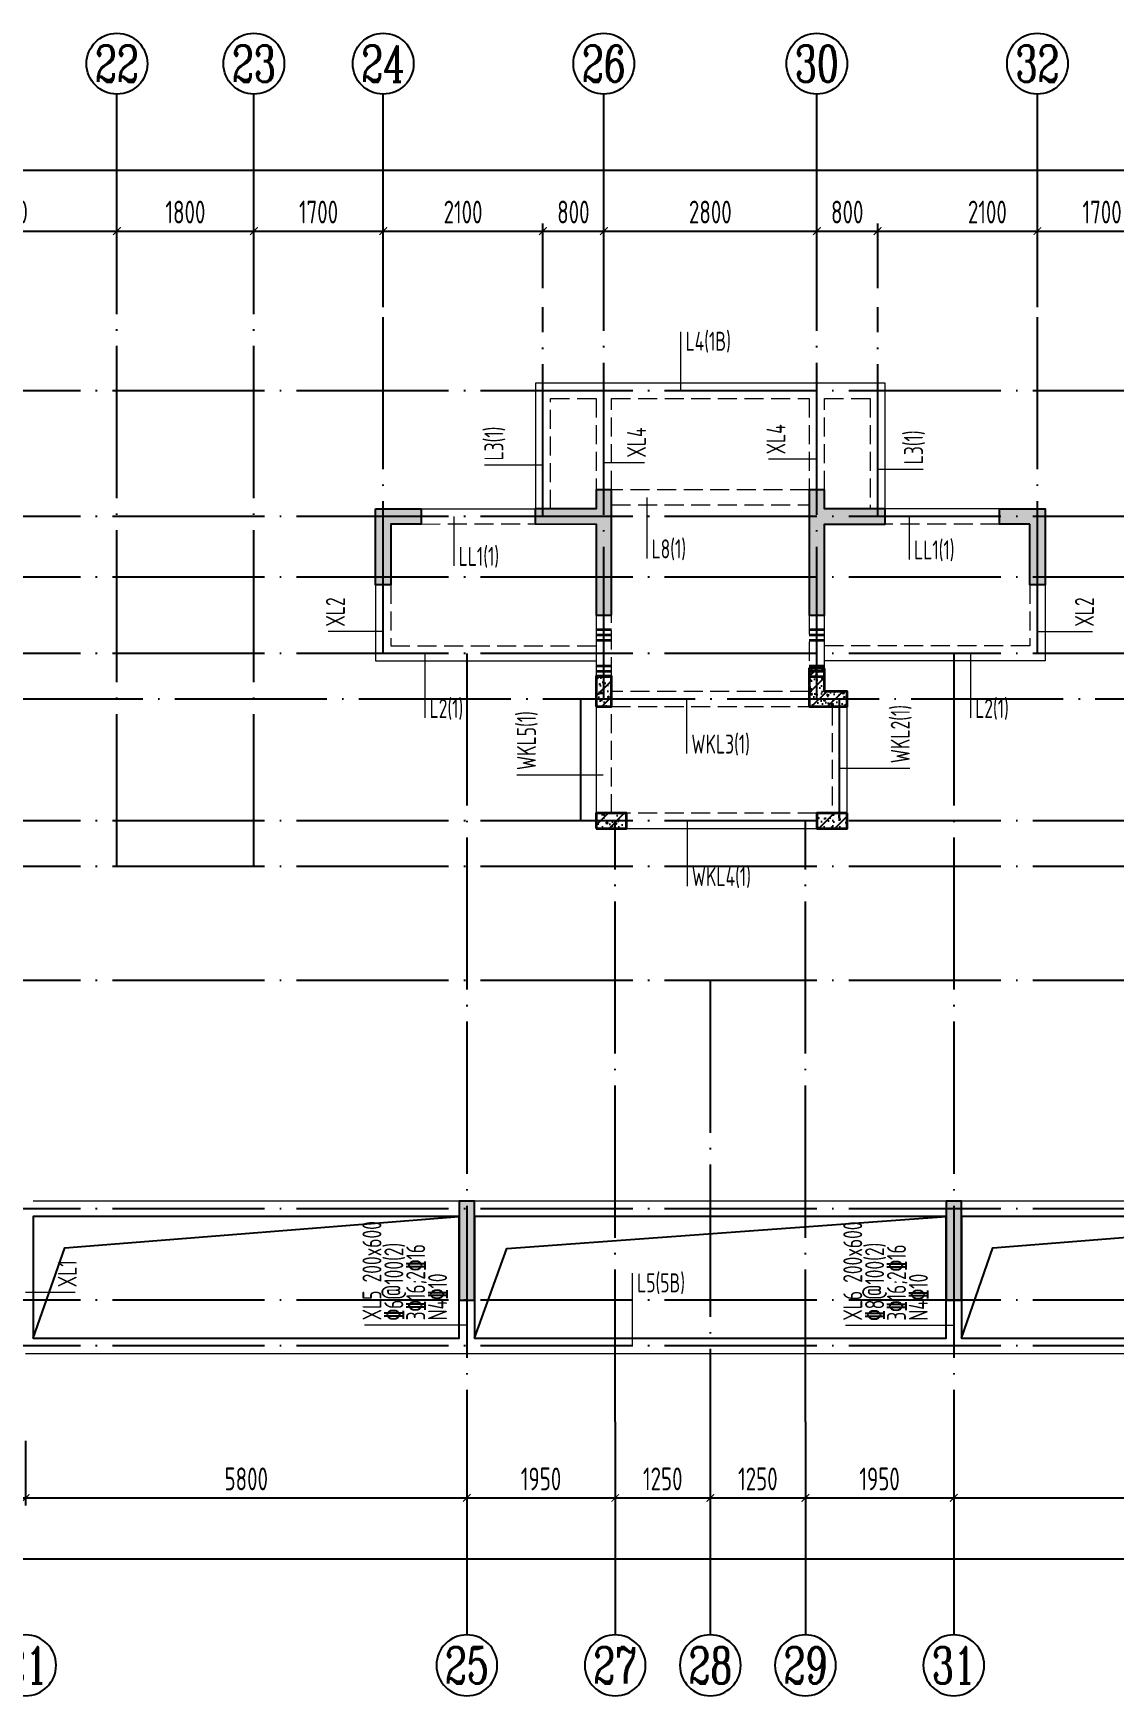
# Model space of a CAD drawing. Extents: x -461650 to 361314, y 245336 to 769729.
# Drawn here: x 133074 to 147277, y 290549 to 312399 of the extents above; entities that cross this region are included whole.
import ezdxf
from ezdxf.enums import TextEntityAlignment as Align

# ---------------------------------------------------------------- set-up
doc = ezdxf.new("R2010")
doc.units = 0
doc.header["$LTSCALE"] = 1000
doc.linetypes.add('DASH', pattern=[0.35, 0.25, -0.1])
doc.linetypes.add('DOTE', pattern=[2.42, 2, -0.2, 0.02, -0.2])
doc.layers.get('0').update_dxf_attribs({"linetype": 'CONTINUOUS'})
doc.layers.get('DEFPOINTS').update_dxf_attribs({"linetype": 'CONTINUOUS'})
for name, color, linetype in [('A-AXIS', 1, 'CONTINUOUS'), ('A-DOTE', 10, 'DOTE'), ('AXIS_NUM', 7, 'CONTINUOUS'), ('S-D洞口', 4, 'CONTINUOUS'), ('S-L主梁线', 4, 'DASH'), ('S-L梁编号', 6, 'CONTINUOUS'), ('S-L梁配筋', 7, 'CONTINUOUS'), ('S-Q墙填充', 252, 'CONTINUOUS'), ('S-Q墙实线', 6, 'CONTINUOUS'), ('S-Y一般标注', 3, 'CONTINUOUS'), ('S-Z柱填充', 252, 'CONTINUOUS'), ('S-Z柱实线', 6, 'CONTINUOUS')]:
    doc.layers.add(name, color=color, linetype=linetype)
doc.layers.add('梁附加箍筋', color=1, linetype='CONTINUOUS', lineweight=35)
doc.styles.add('TSSD_Axis', font='complex.shx', dxfattribs={"width": 0.7, "bigfont": 'hztxt.shx'})
doc.styles.add('TSSD_DIMENSION', font='Tssdeng.shx', dxfattribs={"width": 0.7, "bigfont": 'tssdchn.shx'})
doc.styles.add('TSSD_REIN', font='tssdeng.shx', dxfattribs={"width": 0.7, "height": 300, "bigfont": 'tssdchn.shx'})
doc.dimstyles.new('TSSD_100_100', dxfattribs={"dimtxt": 300, "dimasz": 100, "dimexe": 100, "dimexo": 250, "dimgap": 100, "dimtad": 1, "dimdec": 0, "dimzin": 0, "dimdsep": 46, "dimtxsty": 'TSSD_DIMENSION', "dimblk": 'ARCHTICK', "dimcen": 0, "dimdle": 100, "dimclrt": 7, "dimadec": 0, "dimazin": 0, "dimtfac": 1, "dimtdec": 0, "dimtix": 1, "dimtmove": 2, "dimatfit": 3, "dimldrblk": 'ARCHTICK', "dimfxl": 0, "dimtolj": 1, "dimtzin": 0, "dimarcsym": 0})
pattern_1 = [(50, (-236394.64, 102254.23), (215.178055, -18.82564), [22.5, -247.5]), (355, (-236394.64, 102254.23), (-41.6254, 225.65764), [18, -198]), (100.4514, (-236376.7, 102252.66), (173.55281, 206.83186), [19.12206, -210.34263]), (46.1842, (-236394.64, 102314.23), (320.17231, -49.6557), [33.75, -371.25]), (96.6356, (-236367.95, 102310.1), (280.39881, 292.23536), [28.68309, -315.5139]), (351.1842, (-236394.64, 102314.23), (280.39858, 292.23558), [27, -297]), (21, (-236364.64, 102299.23), (179.072116, -120.78567), [22.5, -247.5]), (326, (-236364.64, 102299.23), (72.9946, 217.54501), [18, -198]), (71.4514, (-236349.71, 102289.16), (252.06679, 96.75915), [19.12206, -210.34263]), (37.5, (-236394.635, 102254.23), (3.647957, 99.868156), [0, -195.6, 0, -201, 0, -198.75]), (7.5, (-236394.64, 102254.23), (78.92086, 118.323514), [0, -114.6, 0, -191.1, 0, -75.75]), (327.5, (-236461.535, 102254.23), (160.146731, -6.766462), [0, -75, 0, -234, 0, -310.5]), (317.5, (-236491.54, 102254.23), (174.95585, 30.031495), [0, -97.5, 0, -155.4, 0, -220.5]), (45, (-236394.64, 102254.23), (-106.066017, 106.066017), [])]

# ---------------------------------------------------------------- blocks, each defined once
blk = doc.blocks.new('ts_axno')
at = {"color": 0, "linetype": 'ByBlock', "lineweight": -2}
blk.add_circle((0, 0), 0.5, dxfattribs=at)
at = {"color": 0, "linetype": 'ByBlock', "lineweight": -2, "style": 'TSSD_Axis', "width": 0.7}
blk.add_attdef('A', text='', height=0.6, dxfattribs=at).set_placement((0, 0), align=Align.MIDDLE_CENTER)
blk = doc.blocks.new('_ArchTick')
at = {"color": 0, "linetype": 'ByBlock', "const_width": 0.15}
blk.add_lwpolyline([(-0.5, -0.5), (0.5, 0.5)], dxfattribs=at)
blk = doc.blocks.new('*D301')
at = {"layer": 'DEFPOINTS', "color": 0}
for p in [(34300, 19250), (31400, 18250), (34300, 18250)]:
    blk.add_point(p, dxfattribs=at)
at = {"layer": 'S-Y一般标注', "color": 0, "lineweight": -2}
for p, q in [((31300, 19250), (34400, 19250)), ((31400, 18500), (31400, 19350)), ((34300, 18500), (34300, 19350))]:
    blk.add_line(p, q, dxfattribs=at)
at = {"layer": 'S-Y一般标注', "color": 0, "lineweight": -2, "xscale": 100, "yscale": 100, "zscale": 100, "rotation": 180}
blk.add_blockref('_ArchTick', (31400, 19250), dxfattribs=at)
at = {"layer": 'S-Y一般标注', "color": 0, "lineweight": -2, "xscale": 100, "yscale": 100, "zscale": 100}
blk.add_blockref('_ArchTick', (34300, 19250), dxfattribs=at)
at = {"layer": 'S-Y一般标注', "color": 7, "insert": (32850, 19500), "char_height": 300, "attachment_point": 5, "style": 'TSSD_DIMENSION'}
blk.add_mtext('\\A1;2900', dxfattribs=at)
blk = doc.blocks.new('*D302')
at = {"layer": 'DEFPOINTS', "color": 0}
for p in [(36100, 19250), (34300, 18250), (36100, 18250)]:
    blk.add_point(p, dxfattribs=at)
at = {"layer": 'S-Y一般标注', "color": 0, "lineweight": -2}
for p, q in [((34200, 19250), (36200, 19250)), ((34300, 18500), (34300, 19350)), ((36100, 18500), (36100, 19350))]:
    blk.add_line(p, q, dxfattribs=at)
at = {"layer": 'S-Y一般标注', "color": 0, "lineweight": -2, "xscale": 100, "yscale": 100, "zscale": 100, "rotation": 180}
blk.add_blockref('_ArchTick', (34300, 19250), dxfattribs=at)
at = {"layer": 'S-Y一般标注', "color": 0, "lineweight": -2, "xscale": 100, "yscale": 100, "zscale": 100}
blk.add_blockref('_ArchTick', (36100, 19250), dxfattribs=at)
at = {"layer": 'S-Y一般标注', "color": 7, "insert": (35200, 19500), "char_height": 300, "attachment_point": 5, "style": 'TSSD_DIMENSION'}
blk.add_mtext('\\A1;1800', dxfattribs=at)
blk = doc.blocks.new('*D303')
at = {"layer": 'DEFPOINTS', "color": 0}
for p in [(37800, 19250), (36100, 18250), (37800, 18250)]:
    blk.add_point(p, dxfattribs=at)
at = {"layer": 'S-Y一般标注', "color": 0, "lineweight": -2}
for p, q in [((36000, 19250), (37900, 19250)), ((36100, 18500), (36100, 19350)), ((37800, 18500), (37800, 19350))]:
    blk.add_line(p, q, dxfattribs=at)
at = {"layer": 'S-Y一般标注', "color": 0, "lineweight": -2, "xscale": 100, "yscale": 100, "zscale": 100, "rotation": 180}
blk.add_blockref('_ArchTick', (36100, 19250), dxfattribs=at)
at = {"layer": 'S-Y一般标注', "color": 0, "lineweight": -2, "xscale": 100, "yscale": 100, "zscale": 100}
blk.add_blockref('_ArchTick', (37800, 19250), dxfattribs=at)
at = {"layer": 'S-Y一般标注', "color": 7, "insert": (36950, 19500), "char_height": 300, "attachment_point": 5, "style": 'TSSD_DIMENSION'}
blk.add_mtext('\\A1;1700', dxfattribs=at)
blk = doc.blocks.new('*D304')
at = {"layer": 'DEFPOINTS', "color": 0}
for p in [(40700, 19250), (39900, 18250), (40700, 18250)]:
    blk.add_point(p, dxfattribs=at)
at = {"layer": 'S-Y一般标注', "color": 0, "lineweight": -2}
for p, q in [((39800, 19250), (40800, 19250)), ((39900, 18500), (39900, 19350)), ((40700, 18500), (40700, 19350))]:
    blk.add_line(p, q, dxfattribs=at)
at = {"layer": 'S-Y一般标注', "color": 0, "lineweight": -2, "xscale": 100, "yscale": 100, "zscale": 100, "rotation": 180}
blk.add_blockref('_ArchTick', (39900, 19250), dxfattribs=at)
at = {"layer": 'S-Y一般标注', "color": 0, "lineweight": -2, "xscale": 100, "yscale": 100, "zscale": 100}
blk.add_blockref('_ArchTick', (40700, 19250), dxfattribs=at)
at = {"layer": 'S-Y一般标注', "color": 7, "insert": (40300, 19500), "char_height": 300, "attachment_point": 5, "style": 'TSSD_DIMENSION'}
blk.add_mtext('\\A1;800', dxfattribs=at)
blk = doc.blocks.new('*D305')
at = {"layer": 'DEFPOINTS', "color": 0}
for p in [(43500, 19250), (40700, 18250), (43500, 18250)]:
    blk.add_point(p, dxfattribs=at)
at = {"layer": 'S-Y一般标注', "color": 0, "lineweight": -2}
for p, q in [((40600, 19250), (43600, 19250)), ((40700, 18500), (40700, 19350)), ((43500, 18500), (43500, 19350))]:
    blk.add_line(p, q, dxfattribs=at)
at = {"layer": 'S-Y一般标注', "color": 0, "lineweight": -2, "xscale": 100, "yscale": 100, "zscale": 100, "rotation": 180}
blk.add_blockref('_ArchTick', (40700, 19250), dxfattribs=at)
at = {"layer": 'S-Y一般标注', "color": 0, "lineweight": -2, "xscale": 100, "yscale": 100, "zscale": 100}
blk.add_blockref('_ArchTick', (43500, 19250), dxfattribs=at)
at = {"layer": 'S-Y一般标注', "color": 7, "insert": (42100, 19500), "char_height": 300, "attachment_point": 5, "style": 'TSSD_DIMENSION'}
blk.add_mtext('\\A1;2800', dxfattribs=at)
blk = doc.blocks.new('*D306')
at = {"layer": 'DEFPOINTS', "color": 0}
for p in [(46400, 19250), (44300, 18250), (46400, 18250)]:
    blk.add_point(p, dxfattribs=at)
at = {"layer": 'S-Y一般标注', "color": 0, "lineweight": -2}
for p, q in [((44200, 19250), (46500, 19250)), ((44300, 18500), (44300, 19350)), ((46400, 18500), (46400, 19350))]:
    blk.add_line(p, q, dxfattribs=at)
at = {"layer": 'S-Y一般标注', "color": 0, "lineweight": -2, "xscale": 100, "yscale": 100, "zscale": 100, "rotation": 180}
blk.add_blockref('_ArchTick', (44300, 19250), dxfattribs=at)
at = {"layer": 'S-Y一般标注', "color": 0, "lineweight": -2, "xscale": 100, "yscale": 100, "zscale": 100}
blk.add_blockref('_ArchTick', (46400, 19250), dxfattribs=at)
at = {"layer": 'S-Y一般标注', "color": 7, "insert": (45742, 19500), "char_height": 300, "attachment_point": 5, "style": 'TSSD_DIMENSION'}
blk.add_mtext('\\A1;2100', dxfattribs=at)
blk = doc.blocks.new('*D307')
at = {"layer": 'DEFPOINTS', "color": 0}
for p in [(48100, 19250), (46400, 18250), (48100, 18250)]:
    blk.add_point(p, dxfattribs=at)
at = {"layer": 'S-Y一般标注', "color": 0, "lineweight": -2}
for p, q in [((46300, 19250), (48200, 19250)), ((46400, 18500), (46400, 19350)), ((48100, 18500), (48100, 19350))]:
    blk.add_line(p, q, dxfattribs=at)
at = {"layer": 'S-Y一般标注', "color": 0, "lineweight": -2, "xscale": 100, "yscale": 100, "zscale": 100, "rotation": 180}
blk.add_blockref('_ArchTick', (46400, 19250), dxfattribs=at)
at = {"layer": 'S-Y一般标注', "color": 0, "lineweight": -2, "xscale": 100, "yscale": 100, "zscale": 100}
blk.add_blockref('_ArchTick', (48100, 19250), dxfattribs=at)
at = {"layer": 'S-Y一般标注', "color": 7, "insert": (47250, 19500), "char_height": 300, "attachment_point": 5, "style": 'TSSD_DIMENSION'}
blk.add_mtext('\\A1;1700', dxfattribs=at)
blk = doc.blocks.new('*D311')
at = {"layer": 'DEFPOINTS', "color": 0}
for p in [(54600, 20050), (4600, 18250), (54600, 18250)]:
    blk.add_point(p, dxfattribs=at)
at = {"layer": 'S-Y一般标注', "color": 0, "lineweight": -2}
for p, q in [((4600, 18500), (4600, 20150)), ((54600, 18500), (54600, 20150)), ((4500, 20050), (54700, 20050))]:
    blk.add_line(p, q, dxfattribs=at)
at = {"layer": 'S-Y一般标注', "color": 0, "lineweight": -2, "xscale": 100, "yscale": 100, "zscale": 100, "rotation": 180}
blk.add_blockref('_ArchTick', (4600, 20050), dxfattribs=at)
at = {"layer": 'S-Y一般标注', "color": 0, "lineweight": -2, "xscale": 100, "yscale": 100, "zscale": 100}
blk.add_blockref('_ArchTick', (54600, 20050), dxfattribs=at)
at = {"layer": 'S-Y一般标注', "color": 7, "insert": (29600, 20300), "char_height": 300, "attachment_point": 5, "style": 'TSSD_DIMENSION'}
blk.add_mtext('\\A1;50000', dxfattribs=at)
blk = doc.blocks.new('*D324')
at = {"layer": 'DEFPOINTS', "color": 0}
for p in [(39900, 19250), (37800, 18250), (39900, 18250)]:
    blk.add_point(p, dxfattribs=at)
at = {"layer": 'S-Y一般标注', "color": 0, "lineweight": -2}
for p, q in [((37700, 19250), (40000, 19250)), ((37800, 18500), (37800, 19350)), ((39900, 18500), (39900, 19350))]:
    blk.add_line(p, q, dxfattribs=at)
at = {"layer": 'S-Y一般标注', "color": 0, "lineweight": -2, "xscale": 100, "yscale": 100, "zscale": 100, "rotation": 180}
blk.add_blockref('_ArchTick', (37800, 19250), dxfattribs=at)
at = {"layer": 'S-Y一般标注', "color": 0, "lineweight": -2, "xscale": 100, "yscale": 100, "zscale": 100}
blk.add_blockref('_ArchTick', (39900, 19250), dxfattribs=at)
at = {"layer": 'S-Y一般标注', "color": 7, "insert": (38850, 19500), "char_height": 300, "attachment_point": 5, "style": 'TSSD_DIMENSION'}
blk.add_mtext('\\A1;2100', dxfattribs=at)
blk = doc.blocks.new('*D325')
at = {"layer": 'DEFPOINTS', "color": 0}
for p in [(44300, 19250), (43500, 18250), (44300, 18250)]:
    blk.add_point(p, dxfattribs=at)
at = {"layer": 'S-Y一般标注', "color": 0, "lineweight": -2}
for p, q in [((43400, 19250), (44400, 19250)), ((43500, 18500), (43500, 19350)), ((44300, 18500), (44300, 19350))]:
    blk.add_line(p, q, dxfattribs=at)
at = {"layer": 'S-Y一般标注', "color": 0, "lineweight": -2, "xscale": 100, "yscale": 100, "zscale": 100, "rotation": 180}
blk.add_blockref('_ArchTick', (43500, 19250), dxfattribs=at)
at = {"layer": 'S-Y一般标注', "color": 0, "lineweight": -2, "xscale": 100, "yscale": 100, "zscale": 100}
blk.add_blockref('_ArchTick', (44300, 19250), dxfattribs=at)
at = {"layer": 'S-Y一般标注', "color": 7, "insert": (43900, 19500), "char_height": 300, "attachment_point": 5, "style": 'TSSD_DIMENSION'}
blk.add_mtext('\\A1;800', dxfattribs=at)
blk = doc.blocks.new('*D330')
at = {"layer": 'DEFPOINTS', "color": 0}
for p in [(33100, 3600), (38900, 3600), (38900, 2600)]:
    blk.add_point(p, dxfattribs=at)
at = {"layer": 'S-Y一般标注', "color": 0, "lineweight": -2}
for p, q in [((33100, 3350), (33100, 2500)), ((38900, 3350), (38900, 2500)), ((33000, 2600), (39000, 2600))]:
    blk.add_line(p, q, dxfattribs=at)
at = {"layer": 'S-Y一般标注', "color": 0, "lineweight": -2, "xscale": 100, "yscale": 100, "zscale": 100, "rotation": 180}
blk.add_blockref('_ArchTick', (33100, 2600), dxfattribs=at)
at = {"layer": 'S-Y一般标注', "color": 0, "lineweight": -2, "xscale": 100, "yscale": 100, "zscale": 100}
blk.add_blockref('_ArchTick', (38900, 2600), dxfattribs=at)
at = {"layer": 'S-Y一般标注', "color": 7, "insert": (36000, 2850), "char_height": 300, "attachment_point": 5, "style": 'TSSD_DIMENSION'}
blk.add_mtext('\\A1;5800', dxfattribs=at)
blk = doc.blocks.new('*D331')
at = {"layer": 'DEFPOINTS', "color": 0}
for p in [(42100, 3600), (43350, 3600), (43350, 2600)]:
    blk.add_point(p, dxfattribs=at)
at = {"layer": 'S-Y一般标注', "color": 0, "lineweight": -2}
for p, q in [((42100, 3350), (42100, 2500)), ((43350, 3350), (43350, 2500)), ((42000, 2600), (43450, 2600))]:
    blk.add_line(p, q, dxfattribs=at)
at = {"layer": 'S-Y一般标注', "color": 0, "lineweight": -2, "xscale": 100, "yscale": 100, "zscale": 100, "rotation": 180}
blk.add_blockref('_ArchTick', (42100, 2600), dxfattribs=at)
at = {"layer": 'S-Y一般标注', "color": 0, "lineweight": -2, "xscale": 100, "yscale": 100, "zscale": 100}
blk.add_blockref('_ArchTick', (43350, 2600), dxfattribs=at)
at = {"layer": 'S-Y一般标注', "color": 7, "insert": (42725, 2850), "char_height": 300, "attachment_point": 5, "style": 'TSSD_DIMENSION'}
blk.add_mtext('\\A1;1250', dxfattribs=at)
blk = doc.blocks.new('*D332')
at = {"layer": 'DEFPOINTS', "color": 0}
for p in [(45300, 3600), (51100, 3600), (51100, 2600)]:
    blk.add_point(p, dxfattribs=at)
at = {"layer": 'S-Y一般标注', "color": 0, "lineweight": -2}
for p, q in [((45300, 3350), (45300, 2500)), ((51100, 3350), (51100, 2500)), ((45200, 2600), (51200, 2600))]:
    blk.add_line(p, q, dxfattribs=at)
at = {"layer": 'S-Y一般标注', "color": 0, "lineweight": -2, "xscale": 100, "yscale": 100, "zscale": 100, "rotation": 180}
blk.add_blockref('_ArchTick', (45300, 2600), dxfattribs=at)
at = {"layer": 'S-Y一般标注', "color": 0, "lineweight": -2, "xscale": 100, "yscale": 100, "zscale": 100}
blk.add_blockref('_ArchTick', (51100, 2600), dxfattribs=at)
at = {"layer": 'S-Y一般标注', "color": 7, "insert": (48200, 2850), "char_height": 300, "attachment_point": 5, "style": 'TSSD_DIMENSION'}
blk.add_mtext('\\A1;5800', dxfattribs=at)
blk = doc.blocks.new('*D334')
at = {"layer": 'DEFPOINTS', "color": 0}
for p in [(4600, 3600), (54600, 3600), (54600, 1800)]:
    blk.add_point(p, dxfattribs=at)
at = {"layer": 'S-Y一般标注', "color": 0, "lineweight": -2}
for p, q in [((4600, 3350), (4600, 1700)), ((54600, 3350), (54600, 1700)), ((4500, 1800), (54700, 1800))]:
    blk.add_line(p, q, dxfattribs=at)
at = {"layer": 'S-Y一般标注', "color": 0, "lineweight": -2, "xscale": 100, "yscale": 100, "zscale": 100, "rotation": 180}
blk.add_blockref('_ArchTick', (4600, 1800), dxfattribs=at)
at = {"layer": 'S-Y一般标注', "color": 0, "lineweight": -2, "xscale": 100, "yscale": 100, "zscale": 100}
blk.add_blockref('_ArchTick', (54600, 1800), dxfattribs=at)
at = {"layer": 'S-Y一般标注', "color": 7, "insert": (29600, 2050), "char_height": 300, "attachment_point": 5, "style": 'TSSD_DIMENSION'}
blk.add_mtext('\\A1;50000', dxfattribs=at)
blk = doc.blocks.new('*D338')
at = {"layer": 'DEFPOINTS', "color": 0}
for p in [(40850, 3600), (42100, 3600), (42100, 2600)]:
    blk.add_point(p, dxfattribs=at)
at = {"layer": 'S-Y一般标注', "color": 0, "lineweight": -2}
for p, q in [((40850, 3350), (40850, 2500)), ((42100, 3350), (42100, 2500)), ((40750, 2600), (42200, 2600))]:
    blk.add_line(p, q, dxfattribs=at)
at = {"layer": 'S-Y一般标注', "color": 0, "lineweight": -2, "xscale": 100, "yscale": 100, "zscale": 100, "rotation": 180}
blk.add_blockref('_ArchTick', (40850, 2600), dxfattribs=at)
at = {"layer": 'S-Y一般标注', "color": 0, "lineweight": -2, "xscale": 100, "yscale": 100, "zscale": 100}
blk.add_blockref('_ArchTick', (42100, 2600), dxfattribs=at)
at = {"layer": 'S-Y一般标注', "color": 7, "insert": (41475, 2850), "char_height": 300, "attachment_point": 5, "style": 'TSSD_DIMENSION'}
blk.add_mtext('\\A1;1250', dxfattribs=at)
blk = doc.blocks.new('*D351')
at = {"layer": 'DEFPOINTS', "color": 0}
for p in [(38900, 3600), (40850, 3600), (40850, 2600)]:
    blk.add_point(p, dxfattribs=at)
at = {"layer": 'S-Y一般标注', "color": 0, "lineweight": -2}
for p, q in [((38900, 3350), (38900, 2500)), ((40850, 3350), (40850, 2500)), ((38800, 2600), (40950, 2600))]:
    blk.add_line(p, q, dxfattribs=at)
at = {"layer": 'S-Y一般标注', "color": 0, "lineweight": -2, "xscale": 100, "yscale": 100, "zscale": 100, "rotation": 180}
blk.add_blockref('_ArchTick', (38900, 2600), dxfattribs=at)
at = {"layer": 'S-Y一般标注', "color": 0, "lineweight": -2, "xscale": 100, "yscale": 100, "zscale": 100}
blk.add_blockref('_ArchTick', (40850, 2600), dxfattribs=at)
at = {"layer": 'S-Y一般标注', "color": 7, "insert": (39875, 2850), "char_height": 300, "attachment_point": 5, "style": 'TSSD_DIMENSION'}
blk.add_mtext('\\A1;1950', dxfattribs=at)
blk = doc.blocks.new('*D352')
at = {"layer": 'DEFPOINTS', "color": 0}
for p in [(43350, 3600), (45300, 3600), (45300, 2600)]:
    blk.add_point(p, dxfattribs=at)
at = {"layer": 'S-Y一般标注', "color": 0, "lineweight": -2}
for p, q in [((43350, 3350), (43350, 2500)), ((45300, 3350), (45300, 2500)), ((43250, 2600), (45400, 2600))]:
    blk.add_line(p, q, dxfattribs=at)
at = {"layer": 'S-Y一般标注', "color": 0, "lineweight": -2, "xscale": 100, "yscale": 100, "zscale": 100, "rotation": 180}
blk.add_blockref('_ArchTick', (43350, 2600), dxfattribs=at)
at = {"layer": 'S-Y一般标注', "color": 0, "lineweight": -2, "xscale": 100, "yscale": 100, "zscale": 100}
blk.add_blockref('_ArchTick', (45300, 2600), dxfattribs=at)
at = {"layer": 'S-Y一般标注', "color": 7, "insert": (44325, 2850), "char_height": 300, "attachment_point": 5, "style": 'TSSD_DIMENSION'}
blk.add_mtext('\\A1;1950', dxfattribs=at)
blk = doc.blocks.new('20210726.16395156')
at = {"layer": 'A-AXIS'}
for p, q in [((34300, 18249.9), (34300, 21049.9)), ((36100, 18249.9), (36100, 21049.9)), ((37800, 18249.9), (37800, 21049.9)), ((40700, 18249.9), (40700, 21049.9)), ((43500, 18249.9), (43500, 21049.9)), ((46400, 18249.9), (46400, 21049.9)), ((38900, 3600.1), (38900, 800.1)), ((40850, 3600), (40850, 800)), ((42100, 3600), (42100, 800)), ((43350, 3600.1), (43350, 800.1)), ((45300, 3600), (45300, 800))]:
    blk.add_line(p, q, dxfattribs=at)
at = {"layer": 'A-DOTE'}
for p, q in [((34300, 10900), (34300, 18249.9)), ((36100, 10900), (36100, 18249.9)), ((37800, 13700), (37800, 18249.9)), ((39900, 15500), (39900, 18249.9)), ((40700, 13100.3), (40700, 18249.9)), ((43500, 13100.3), (43500, 18249.9)), ((44300, 15500), (44300, 18249.9)), ((46400, 13700), (46400, 18249.9)), ((55600, 17150), (3600, 17150)), ((55600, 15500), (3600, 15500)), ((55600, 14700), (3600, 14700)), ((55600, 13700), (3600, 13700)), ((38900.2, 13700), (38900, 3600)), ((45299.8, 13700), (45300, 3600)), ((3600, 13100.3), (55600, 13100.3)), ((40400, 11500), (40400, 13100)), ((43800, 11500), (43800, 13100)), ((55600, 11500), (3600, 11500)), ((40850, 3600), (40850, 11500)), ((43350, 3600), (43350, 11500)), ((55600, 10900), (3600, 10900)), ((55600, 9400), (3600, 9400)), ((42100, 9400), (42100, 3600)), ((55600, 6400), (3600, 6400)), ((55600, 5200), (3600, 5200)), ((55600, 4600), (3600, 4600))]:
    blk.add_line(p, q, dxfattribs=at)
at = {"layer": 'A-AXIS'}
ref = blk.add_blockref('ts_axno', (34300, 21449.9), dxfattribs=dict(at, xscale=800, yscale=800, zscale=800))
ref.add_attrib('14', '22', dxfattribs={"layer": 'AXIS_NUM', "height": 480, "style": 'TSSD_Axis', "width": 0.7}).set_placement((34300, 21449.9), align=Align.MIDDLE_CENTER)
ref = blk.add_blockref('ts_axno', (36100, 21449.9), dxfattribs=dict(at, xscale=800, yscale=800, zscale=800))
ref.add_attrib('15', '23', dxfattribs={"layer": 'AXIS_NUM', "height": 480, "style": 'TSSD_Axis', "width": 0.7}).set_placement((36100, 21449.9), align=Align.MIDDLE_CENTER)
ref = blk.add_blockref('ts_axno', (37800, 21449.9), dxfattribs=dict(at, xscale=800, yscale=800, zscale=800))
ref.add_attrib('16', '24', dxfattribs={"layer": 'AXIS_NUM', "height": 480, "style": 'TSSD_Axis', "width": 0.7}).set_placement((37800, 21449.9), align=Align.MIDDLE_CENTER)
ref = blk.add_blockref('ts_axno', (40700, 21449.9), dxfattribs=dict(at, xscale=800, yscale=800, zscale=800))
ref.add_attrib('17', '26', dxfattribs={"layer": 'AXIS_NUM', "height": 480, "style": 'TSSD_Axis', "width": 0.7}).set_placement((40700, 21449.9), align=Align.MIDDLE_CENTER)
ref = blk.add_blockref('ts_axno', (43500, 21449.9), dxfattribs=dict(at, xscale=800, yscale=800, zscale=800))
ref.add_attrib('18', '30', dxfattribs={"layer": 'AXIS_NUM', "height": 480, "style": 'TSSD_Axis', "width": 0.7}).set_placement((43500, 21449.9), align=Align.MIDDLE_CENTER)
ref = blk.add_blockref('ts_axno', (46400, 21449.9), dxfattribs=dict(at, xscale=800, yscale=800, zscale=800))
ref.add_attrib('19', '32', dxfattribs={"layer": 'AXIS_NUM', "height": 480, "style": 'TSSD_Axis', "width": 0.7}).set_placement((46400, 21449.9), align=Align.MIDDLE_CENTER)
ref = blk.add_blockref('ts_axno', (33100, 400), dxfattribs=dict(at, xscale=-800, yscale=800, zscale=800, rotation=180))
ref.add_attrib('13', '21', dxfattribs={"layer": 'AXIS_NUM', "height": 480, "style": 'TSSD_Axis', "width": 0.7}).set_placement((33100, 400), align=Align.MIDDLE_CENTER)
ref = blk.add_blockref('ts_axno', (38900, 400.1), dxfattribs=dict(at, xscale=-800, yscale=800, zscale=800, rotation=180))
ref.add_attrib('17', '25', dxfattribs={"layer": 'AXIS_NUM', "height": 480, "style": 'TSSD_Axis', "width": 0.7}).set_placement((38900, 400.1), align=Align.MIDDLE_CENTER)
ref = blk.add_blockref('ts_axno', (40850, 400), dxfattribs=dict(at, xscale=-800, yscale=800, zscale=800, rotation=180))
ref.add_attrib('8', '27', dxfattribs={"layer": 'AXIS_NUM', "height": 480, "style": 'TSSD_Axis', "width": 0.7}).set_placement((40850, 400), align=Align.MIDDLE_CENTER)
ref = blk.add_blockref('ts_axno', (42100, 400), dxfattribs=dict(at, xscale=-800, yscale=800, zscale=800, rotation=180))
ref.add_attrib('19', '28', dxfattribs={"layer": 'AXIS_NUM', "height": 480, "style": 'TSSD_Axis', "width": 0.7}).set_placement((42100, 400), align=Align.MIDDLE_CENTER)
ref = blk.add_blockref('ts_axno', (43350, 400.1), dxfattribs=dict(at, xscale=-800, yscale=800, zscale=800, rotation=180))
ref.add_attrib('8', '29', dxfattribs={"layer": 'AXIS_NUM', "height": 480, "style": 'TSSD_Axis', "width": 0.7}).set_placement((43350, 400.1), align=Align.MIDDLE_CENTER)
ref = blk.add_blockref('ts_axno', (45300, 400), dxfattribs=dict(at, xscale=-800, yscale=800, zscale=800, rotation=180))
ref.add_attrib('19', '31', dxfattribs={"layer": 'AXIS_NUM', "height": 480, "style": 'TSSD_Axis', "width": 0.7}).set_placement((45300, 400), align=Align.MIDDLE_CENTER)
at = {"layer": 'S-Y一般标注'}
for base, p1, p2, picture, middle in [((54600, 20049.9), (4600, 18249.9), (54600, 18249.9), '*D311', (29600, 20299.9)), ((34300, 19249.9), (31400, 18249.9), (34300, 18249.9), '*D301', (32850, 19499.9)), ((36100, 19249.9), (34300, 18249.9), (36100, 18249.9), '*D302', (35200, 19499.9)), ((37800, 19249.9), (36100, 18249.9), (37800, 18249.9), '*D303', (36950, 19499.9)), ((39900, 19249.9), (37800, 18249.9), (39900, 18249.9), '*D324', (38850, 19499.9)), ((40700, 19249.9), (39900, 18249.9), (40700, 18249.9), '*D304', (40300, 19499.9)), ((43500, 19249.9), (40700, 18249.9), (43500, 18249.9), '*D305', (42100, 19499.9)), ((44300, 19249.9), (43500, 18249.9), (44300, 18249.9), '*D325', (43900, 19499.9)), ((48100, 19249.9), (46400, 18249.9), (48100, 18249.9), '*D307', (47250, 19499.9)), ((54600, 1800), (4600, 3600), (54600, 3600), '*D334', (29600, 2050)), ((38900, 2600.1), (33100, 3600), (38900, 3600.1), '*D330', (36000, 2850.1)), ((40850, 2600.1), (38900, 3600.1), (40850, 3600.1), '*D351', (39875, 2850.1)), ((42100, 2600.1), (40850, 3600.1), (42100, 3600.1), '*D338', (41475, 2850.1)), ((43350, 2600.1), (42100, 3600.1), (43350, 3600.1), '*D331', (42725, 2850.1)), ((45300, 2600.1), (43350, 3600.1), (45300, 3600.1), '*D352', (44325, 2850.1)), ((51100, 2600), (45300, 3600), (51100, 3600), '*D332', (48200, 2850))]:
    dim = blk.add_linear_dim(base=base, p1=p1, p2=p2, dimstyle='TSSD_100_100', dxfattribs=at)
    dim.commit()
    dim.dimension.update_dxf_attribs({"geometry": picture, "text_midpoint": middle})
dim = blk.add_linear_dim(base=(46400, 19249.9), p1=(44300, 18249.9), p2=(46400, 18249.9), dimstyle='TSSD_100_100', dxfattribs=at)
dim.commit()
dim.dimension.update_dxf_attribs({"geometry": '*D306', "text_midpoint": (45741.9, 19499.9), "dimtype": 160})

msp = doc.modelspace()

# ---------------------------------------------------------------- hatches: boundary and pattern name
at = {"layer": 'S-Q墙填充'}
h = msp.add_hatch(color=252, dxfattribs=at)
h.dxf.hatch_style = 1
h.paths.add_polyline_path([(140673.54, 304749.15), (140673.54, 306049.15), (140673.54, 306399.15), (140473.54, 306399.15), (140473.54, 306149.15), (139673.41, 306149.32), (139673.41, 305949.32), (140473.54, 305949.15), (140473.54, 304749.15)])
h = msp.add_hatch(color=252, dxfattribs=at)
h.dxf.hatch_style = 1
h.paths.add_polyline_path([(143273.54, 306049.15), (143273.54, 304749.15), (143473.54, 304749.15), (143473.54, 305949.15), (144273.68, 305949.15), (144273.68, 306149.15), (143473.54, 306149.15), (143473.54, 306399.15), (143273.54, 306399.15)])
h = msp.add_hatch(color=252, dxfattribs=at)
h.dxf.hatch_style = 1
h.paths.add_polyline_path([(137573.54, 306149.15), (138173.46, 306149.15), (138173.46, 305949.15), (137773.54, 305949.15), (137773.54, 305149.15), (137573.54, 305149.15)])
h = msp.add_hatch(color=252, dxfattribs=at)
h.dxf.hatch_style = 1
h.paths.add_polyline_path([(146173.54, 305949.15), (145773.63, 305949.15), (145773.63, 306149.15), (146373.54, 306149.15), (146373.54, 305149.15), (146173.54, 305149.15)])
h = msp.add_hatch(color=252, dxfattribs=at)
h.dxf.hatch_style = 1
h.paths.add_polyline_path([(138873.56, 295749.14), (138873.56, 297049.15), (138673.56, 297049.15), (138673.56, 295749.14)])
h = msp.add_hatch(color=252, dxfattribs=at)
h.dxf.hatch_style = 1
h.paths.add_polyline_path([(145273.53, 295749.14), (145273.53, 297049.15), (145073.53, 297049.15), (145073.53, 295749.14)])
at = {"layer": 'S-Z柱填充'}
h = msp.add_hatch(dxfattribs=at)
h.set_pattern_fill('ARMORED', color=256, scale=30, style=0)
h.set_pattern_definition(pattern_1)
h.paths.add_polyline_path([(140473.54, 303549.42), (140673.54, 303549.42), (140673.54, 303949.42), (140473.54, 303949.42)])
h = msp.add_hatch(dxfattribs=at)
h.set_pattern_fill('ARMORED', color=256, scale=30, style=0)
h.set_pattern_definition(pattern_1)
h.paths.add_polyline_path([(143473.54, 304049.42), (143273.54, 304049.42), (143273.54, 303549.42), (143773.54, 303549.42), (143773.54, 303749.42), (143473.54, 303749.42)])
h = msp.add_hatch(dxfattribs=at)
h.set_pattern_fill('ARMORED', color=256, scale=30, style=0)
h.set_pattern_definition(pattern_1)
h.paths.add_polyline_path([(140473.54, 301949.15), (140873.54, 301949.15), (140873.54, 302149.15), (140473.54, 302149.15)])
h = msp.add_hatch(dxfattribs=at)
h.set_pattern_fill('ARMORED', color=256, scale=30, style=0)
h.set_pattern_definition(pattern_1)
h.paths.add_polyline_path([(143773.61, 302149.15), (143573.61, 302149.15), (143373.61, 302149.15), (143373.61, 301949.15), (143773.61, 301949.15)])

# ---------------------------------------------------------------- linework, layer by layer
at = {"layer": 'S-D洞口', "color": 5}
for points in [[(133073.56, 295249.31), (138673.56, 295249.31), (138673.56, 296849.15), (133073.56, 296849.15), (133073.56, 295249.31), (133488.34, 296434.37), (138673.56, 296849.15)], [(138873.56, 295249.31), (145073.53, 295249.31), (145073.53, 296849.15), (138873.56, 296849.15), (138873.56, 295249.31), (139297.45, 296425.25), (145073.53, 296849.15)], [(145273.53, 295249.31), (150873.53, 295249.31), (150873.53, 296849.15), (145273.53, 296849.15), (145273.53, 295249.31), (145688.31, 296434.37), (150873.53, 296849.15)]]:
    msp.add_lwpolyline(points, dxfattribs=at)
at = {"layer": 'S-L主梁线', "linetype": 'ByBlock', "lineweight": 18}
for p, q in [((140574.07, 307799.15), (139673.52, 307799.15)), ((139673.52, 307799.15), (139673.94, 306149.15)), ((143373.54, 307799.15), (140574.07, 307799.15)), ((144273.86, 307799.03), (143373.56, 307799.15)), ((144273.68, 306149.32), (144273.86, 307799.03)), ((138173.45, 306149.15), (139673.41, 306149.32)), ((145773.64, 306149.15), (144273.68, 306149.32)), ((137573.54, 305149.15), (137573.54, 304149.15)), ((146373.54, 305149.15), (146373.54, 304149.15)), ((140473.54, 304749.15), (140473.54, 303949.42)), ((143473.54, 304049.42), (143473.54, 304749.15)), ((137573.54, 304149.15), (140473.56, 304149.15)), ((146373.54, 304149.15), (143473.53, 304149.15)), ((140473.54, 303549.42), (140473.54, 302149.15)), ((143773.61, 302149.15), (143773.61, 303549.42)), ((140873.54, 301949.15), (143373.61, 301949.15)), ((138673.56, 297049.15), (133073.56, 297049.15)), ((145073.53, 297049.15), (138873.56, 297049.15)), ((150873.53, 297049.15), (145273.53, 297049.15)), ((133073.56, 295249.31), (133073.56, 296849.15)), ((133073.56, 296849.15), (138673.56, 296849.15)), ((138873.56, 296849.15), (145073.53, 296849.15)), ((145273.53, 296849.15), (150873.53, 296849.15)), ((138673.56, 295749.14), (138673.56, 295249.31)), ((138873.56, 295249.31), (138873.56, 295749.14)), ((145073.53, 295749.14), (145073.53, 295249.31)), ((145273.53, 295249.31), (145273.53, 295749.14)), ((138673.56, 295249.31), (133073.56, 295249.31)), ((145073.53, 295249.31), (138873.56, 295249.31)), ((150873.53, 295249.31), (145273.53, 295249.31)), ((132973.56, 295049.31), (138773.56, 295049.31)), ((138773.56, 295049.31), (145173.53, 295049.31)), ((145173.53, 295049.31), (150973.53, 295049.31))]:
    msp.add_line(p, q, dxfattribs=at)
at = {"layer": 'S-L主梁线', "linetype": 'DASH', "lineweight": 18}
for p, q in [((139873.57, 307599.15), (140474.03, 307599.15)), ((139873.91, 306149.15), (139873.57, 307599.15)), ((140474.03, 307599.15), (140473.58, 306399.15)), ((140673.54, 306399.15), (140674.03, 307599.15)), ((140674.03, 307599.15), (143273.54, 307599.15)), ((143273.54, 307599.15), (143273.54, 306399.15)), ((143473.54, 307599.14), (144073.84, 307599.06)), ((143473.54, 306399.15), (143473.54, 307599.14)), ((144073.84, 307599.06), (144073.68, 306149.15)), ((143273.54, 306399.15), (140673.54, 306399.15)), ((140673.54, 306199.15), (143273.54, 306199.15)), ((138173.47, 305949.15), (139673.41, 305949.53)), ((145773.62, 305949.15), (144273.68, 305949.11)), ((137773.54, 305149.15), (137773.54, 304349.15)), ((146173.54, 305149.15), (146173.54, 304349.15)), ((140673.54, 303949.42), (140673.54, 304749.15)), ((143273.54, 304749.15), (143273.54, 304049.42)), ((137773.54, 304349.15), (140473.56, 304349.15)), ((146173.54, 304349.15), (143473.53, 304349.15)), ((143273.54, 303749.42), (140673.54, 303749.42)), ((140673.54, 302149.15), (140673.54, 303549.42)), ((140673.54, 303549.42), (143273.54, 303549.42)), ((143573.61, 303549.42), (143573.61, 302149.15)), ((143373.61, 302149.15), (140873.54, 302149.15))]:
    msp.add_line(p, q, dxfattribs=at)
at = {"layer": 'S-L梁编号', "lineweight": 18}
for p, q in [((141585.69, 307699.15), (141585.69, 308476.1)), ((143373.54, 306801.14), (142740.27, 306801.14)), ((139773.54, 306720.97), (139003.68, 306720.97)), ((140573.54, 306758.42), (141108.95, 306758.42)), ((144173.54, 306671.48), (144769.62, 306671.48)), ((141137.95, 306299.15), (141137.95, 305496.91)), ((138602.77, 306049.15), (138602.77, 305399.09)), ((144588.98, 306049.15), (144588.98, 305484)), ((137673.54, 304536.95), (136949.54, 304536.95)), ((146273.54, 304536.95), (146997.54, 304536.95)), ((138221.07, 304249.15), (138221.07, 303400.09)), ((145392.39, 304249.15), (145392.39, 303400.09)), ((141661.92, 303649.42), (141661.92, 302931.76)), ((139431.75, 302652.93), (140565.2, 302652.93)), ((143673.55, 302742.15), (144595.43, 302742.15)), ((141667.51, 302049.15), (141667.51, 301190.46)), ((140948.86, 295149.31), (140948.86, 296100.93)), ((132973.56, 295854.71), (133626.6, 295854.71)), ((138773.56, 295419.98), (137429.89, 295419.98)), ((145173.53, 295415.8), (143749.75, 295415.8))]:
    msp.add_line(p, q, dxfattribs=at)
at = {"layer": 'S-Q墙实线'}
for points in [[(140673.54, 304749.15), (140673.54, 306049.15), (140673.54, 306399.15), (140473.54, 306399.15), (140473.54, 306149.15), (139673.41, 306149.32), (139673.41, 305949.32), (140473.54, 305949.15), (140473.54, 304749.15)], [(137573.54, 306149.15), (138173.46, 306149.15), (138173.46, 305949.15), (137773.54, 305949.15), (137773.54, 305149.15), (137573.54, 305149.15)], [(146173.54, 305949.15), (145773.63, 305949.15), (145773.63, 306149.15), (146373.54, 306149.15), (146373.54, 305149.15), (146173.54, 305149.15)], [(138873.56, 295749.14), (138873.56, 297049.15), (138673.56, 297049.15), (138673.56, 295749.14)], [(145273.53, 295749.14), (145273.53, 297049.15), (145073.53, 297049.15), (145073.53, 295749.14)]]:
    msp.add_lwpolyline(points, close=True, dxfattribs=at)
msp.add_lwpolyline([(143273.54, 306049.15), (143273.54, 304749.15), (143473.54, 304749.15), (143473.54, 305949.15), (144273.68, 305949.11), (144273.68, 306149.11), (143473.54, 306149.15), (143473.54, 306399.15), (143273.54, 306399.15), (143273.54, 306049.15)], dxfattribs=at)
at = {"layer": 'S-Z柱实线', "lineweight": 35}
for points in [[(140473.54, 303549.42), (140673.54, 303549.42), (140673.54, 303949.42), (140473.54, 303949.42)], [(143473.54, 304049.42), (143273.54, 304049.42), (143273.54, 303549.42), (143773.54, 303549.42), (143773.54, 303749.42), (143473.54, 303749.42)], [(140473.54, 301949.15), (140873.54, 301949.15), (140873.54, 302149.15), (140473.54, 302149.15)], [(143773.61, 302149.15), (143573.61, 302149.15), (143573.61, 302149.15), (143373.61, 302149.15), (143373.61, 301949.15), (143773.61, 301949.15)]]:
    msp.add_lwpolyline(points, close=True, dxfattribs=at)
at = {"layer": '梁附加箍筋', "lineweight": 35}
for p, q in [((140673.54, 304559.12), (140473.54, 304559.12)), ((140673.54, 304489.12), (140473.54, 304489.12)), ((140673.54, 304419.12), (140473.54, 304419.12)), ((143473.54, 304559.19), (143273.54, 304559.19)), ((143473.54, 304489.19), (143273.54, 304489.19)), ((143473.54, 304419.19), (143273.54, 304419.19)), ((140673.54, 304079.12), (140473.54, 304079.12)), ((140673.54, 304009.12), (140473.54, 304009.12)), ((140673.54, 303939.12), (140473.54, 303939.12)), ((143473.54, 304079.19), (143273.54, 304079.19)), ((143473.54, 304009.19), (143273.54, 304009.19)), ((143473.54, 303939.19), (143273.54, 303939.19))]:
    msp.add_line(p, q, dxfattribs=at)

# ---------------------------------------------------------------- block references
at = {"layer": 'A-DOTE'}
msp.add_blockref('20210726.16395156', (99873.54, 290549.1), dxfattribs=at)

# ---------------------------------------------------------------- texts
at = {"layer": 'S-L梁编号', "color": 6, "style": 'TSSD_REIN', "width": 0.7}
for s, p in [('L4(1B)', (141648.19, 308226.1)), ('L8(1)', (141200.45, 305496.91)), ('LL1(1)', (144651.48, 305484)), ('LL1(1)', (138665.27, 305399.09)), ('L2(1)', (138283.57, 303400.09)), ('L2(1)', (145454.89, 303400.09)), ('WKL3(1)', (141724.42, 302931.76)), ('WKL4(1)', (141730.01, 301190.46)), ('L5(5B)', (141011.36, 295850.93))]:
    msp.add_text(s, height=250, dxfattribs=at).set_placement(p)
for s, p in [('L3(1)', (139253.68, 306783.47)), ('XL4', (141128.18, 306820.92)), ('XL4', (142961.42, 306863.64)), ('L3(1)', (144769.62, 306733.98)), ('XL2', (137170.69, 304599.45)), ('XL2', (147016.78, 304599.45)), ('WKL2(1)', (144595.43, 302804.65)), ('WKL5(1)', (139681.75, 302715.43)), ('XL5 200x600', (137651.04, 295482.48)), ('XL6 200x600', (143970.91, 295478.3)), ('XL1', (133645.83, 295917.21))]:
    msp.add_text(s, height=250, rotation=90, dxfattribs=at).set_placement(p)
at = {"layer": 'S-L梁配筋', "color": 7, "style": 'TSSD_REIN', "width": 0.7}
for s, p in [('%%1326@100(2)', (137938.54, 295482.48)), ('3%%13216;2%%13216', (138226.04, 295482.48)), ('%%1328@100(2)', (144258.41, 295478.3)), ('3%%13216;2%%13216', (144545.91, 295478.3)), ('N4%%13210', (138513.54, 295482.48)), ('N4%%13210', (144833.41, 295478.3))]:
    msp.add_text(s, height=250, rotation=90, dxfattribs=at).set_placement(p)

doc.saveas('drawing.dxf')
